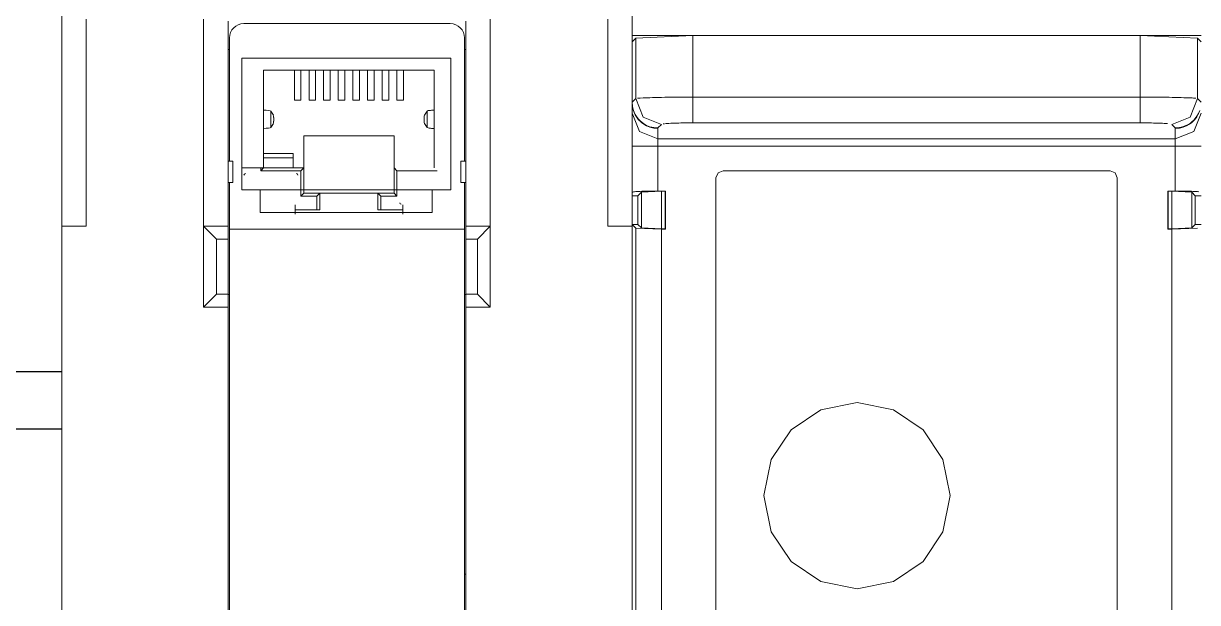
# Model space of a CAD drawing. Header units: millimetres. Extents: x -6000 to 26000, y -6000 to 26000.
# Drawn here: x 86.14 to 97.54, y -4334.29 to -4328.66 of the extents above; entities that cross this region are included whole.
import ezdxf

# ---------------------------------------------------------------- set-up
doc = ezdxf.new("R2010")
doc.units = ezdxf.units.MM
doc.header["$MEASUREMENT"] = 0
doc.layers.add('Чертеж и Рисунок_Ном._пера__21', color=7, linetype='Continuous', lineweight=30)
doc.layers.add('Чертеж и Рисунок_Ном._пера__7', color=7, linetype='Continuous', lineweight=15)

msp = doc.modelspace()

# ---------------------------------------------------------------- linework, layer by layer
at = {"layer": 'Чертеж и Рисунок_Ном._пера__21', "color": 7, "linetype": 'Continuous', "lineweight": 30}
for p, q in [((85.094, -4332.045), (86.513, -4332.045)), ((85.094, -4332.602), (86.513, -4332.602))]:
    msp.add_line(p, q, dxfattribs=at)
at = {"layer": 'Чертеж и Рисунок_Ном._пера__7', "color": 7, "linetype": 'Continuous', "lineweight": 15}
for p, q in [((92.049, -4322.183), (92.049, -4328.779)), ((86.513, -4330.633), (86.513, -4328.429)), ((92.049, -4328.429), (92.049, -4330.633)), ((86.75, -4330.633), (86.75, -4328.622)), ((87.89, -4328.622), (87.89, -4330.633)), ((88.127, -4328.64), (88.127, -4328.916)), ((90.283, -4328.665), (88.28, -4328.665)), ((90.436, -4328.916), (90.436, -4328.64)), ((90.672, -4328.622), (90.672, -4330.633)), ((91.813, -4330.633), (91.813, -4328.622)), ((88.141, -4328.804), (88.141, -4330.001)), ((90.422, -4330.001), (90.422, -4328.804)), ((92.049, -4328.779), (97.572, -4328.779)), ((92.084, -4328.807), (92.049, -4328.842)), ((92.084, -4328.807), (92.084, -4329.393)), ((96.981, -4328.779), (92.64, -4328.779)), ((92.64, -4328.779), (92.64, -4329.378)), ((96.981, -4329.378), (96.981, -4328.779)), ((97.572, -4328.842), (97.537, -4328.807)), ((97.537, -4329.393), (97.537, -4328.807)), ((88.127, -4328.916), (88.127, -4330.001)), ((88.141, -4328.916), (88.127, -4328.916)), ((90.436, -4328.916), (90.422, -4328.916)), ((90.436, -4330.001), (90.436, -4328.916)), ((92.049, -4328.842), (92.049, -4329.428)), ((88.472, -4330.066), (88.472, -4329.116)), ((90.128, -4329.116), (88.472, -4329.116)), ((88.772, -4329.408), (88.772, -4329.116)), ((88.835, -4329.408), (88.835, -4329.116)), ((88.913, -4329.408), (88.913, -4329.116)), ((88.977, -4329.408), (88.977, -4329.116)), ((89.055, -4329.408), (89.055, -4329.116)), ((89.119, -4329.408), (89.119, -4329.116)), ((89.197, -4329.408), (89.197, -4329.116)), ((89.261, -4329.408), (89.261, -4329.116)), ((89.339, -4329.408), (89.339, -4329.116)), ((89.403, -4329.408), (89.403, -4329.116)), ((89.481, -4329.408), (89.481, -4329.116)), ((89.545, -4329.408), (89.545, -4329.116)), ((89.623, -4329.408), (89.623, -4329.116)), ((89.687, -4329.408), (89.687, -4329.116)), ((89.765, -4329.408), (89.765, -4329.116)), ((89.829, -4329.408), (89.829, -4329.116)), ((90.128, -4330.066), (90.128, -4329.116)), ((92.084, -4329.393), (92.049, -4329.428)), ((92.64, -4329.378), (92.64, -4329.628)), ((96.981, -4329.378), (92.64, -4329.378)), ((96.981, -4329.628), (96.981, -4329.378)), ((97.572, -4329.428), (97.537, -4329.393)), ((88.835, -4329.408), (88.772, -4329.408)), ((88.977, -4329.408), (88.913, -4329.408)), ((89.119, -4329.408), (89.055, -4329.408)), ((89.261, -4329.408), (89.197, -4329.408)), ((89.403, -4329.408), (89.339, -4329.408)), ((89.545, -4329.408), (89.481, -4329.408)), ((89.687, -4329.408), (89.623, -4329.408)), ((89.829, -4329.408), (89.765, -4329.408)), ((92.049, -4329.428), (92.049, -4329.432)), ((92.049, -4329.432), (92.049, -4329.534)), ((88.541, -4329.514), (88.541, -4329.674)), ((88.541, -4329.514), (88.567, -4329.553)), ((88.57, -4329.577), (88.57, -4329.611)), ((90.03, -4329.577), (90.03, -4329.611)), ((90.059, -4329.514), (90.033, -4329.553)), ((90.059, -4329.514), (90.059, -4329.674)), ((92.049, -4329.854), (92.049, -4329.534)), ((88.541, -4329.674), (88.567, -4329.635)), ((90.059, -4329.674), (90.033, -4329.635)), ((92.334, -4329.643), (92.299, -4329.678)), ((92.299, -4329.678), (92.3, -4329.678)), ((92.3, -4329.683), (92.3, -4329.678)), ((92.3, -4329.678), (92.3, -4329.784)), ((96.981, -4329.628), (92.64, -4329.628)), ((97.322, -4329.678), (97.287, -4329.643)), ((97.321, -4329.678), (97.321, -4329.683)), ((97.321, -4329.678), (97.322, -4329.678)), ((97.321, -4329.683), (97.321, -4329.784)), ((88.862, -4330.313), (88.862, -4329.756)), ((89.738, -4329.756), (88.862, -4329.756)), ((89.738, -4330.313), (89.738, -4329.756)), ((92.3, -4329.784), (97.321, -4329.784)), ((92.3, -4329.854), (92.3, -4329.784)), ((97.321, -4329.854), (97.321, -4329.784)), ((88.76, -4329.927), (88.472, -4329.927)), ((88.76, -4330.066), (88.76, -4329.927)), ((92.049, -4329.854), (92.049, -4330.304)), ((92.3, -4329.854), (92.049, -4329.854)), ((97.321, -4329.854), (92.3, -4329.854)), ((92.3, -4329.854), (92.3, -4330.291)), ((97.321, -4329.854), (97.572, -4329.854)), ((97.321, -4329.854), (97.321, -4330.291)), ((88.127, -4330.001), (88.127, -4330.209)), ((88.175, -4330.001), (88.127, -4330.001)), ((88.175, -4330.209), (88.175, -4330.001)), ((88.862, -4330.066), (88.267, -4330.066)), ((88.444, -4330.094), (88.444, -4330.066)), ((88.472, -4330.066), (88.444, -4330.094)), ((88.76, -4329.969), (88.472, -4329.969)), ((88.862, -4330.066), (88.834, -4330.094)), ((89.738, -4330.066), (89.766, -4330.094)), ((90.387, -4330.209), (90.387, -4330.001)), ((90.436, -4330.001), (90.387, -4330.001)), ((90.436, -4330.209), (90.436, -4330.001)), ((88.834, -4330.094), (88.444, -4330.094)), ((88.834, -4330.34), (88.834, -4330.094)), ((90.156, -4330.094), (89.766, -4330.094)), ((89.766, -4330.094), (89.766, -4330.34)), ((92.863, -4344.63), (92.863, -4330.163)), ((96.688, -4330.094), (92.933, -4330.094)), ((96.758, -4330.163), (96.758, -4344.63)), ((88.127, -4330.209), (88.175, -4330.209)), ((88.127, -4330.209), (88.127, -4330.633)), ((88.141, -4330.209), (88.141, -4338.75)), ((88.44, -4330.498), (88.44, -4330.279)), ((90.109, -4330.498), (90.109, -4330.279)), ((90.387, -4330.209), (90.436, -4330.209)), ((90.422, -4338.75), (90.422, -4330.209)), ((90.436, -4330.633), (90.436, -4330.209)), ((92.049, -4330.337), (92.049, -4330.304)), ((92.105, -4330.337), (92.139, -4330.303)), ((92.139, -4330.303), (92.139, -4330.649)), ((92.372, -4330.291), (92.3, -4330.291)), ((92.334, -4330.293), (92.334, -4330.659)), ((92.334, -4330.293), (92.369, -4330.293)), ((92.369, -4330.293), (92.372, -4330.291)), ((92.369, -4330.293), (92.369, -4330.659)), ((92.372, -4330.662), (92.372, -4330.291)), ((97.321, -4330.291), (97.249, -4330.291)), ((97.249, -4330.291), (97.252, -4330.293)), ((97.249, -4330.291), (97.249, -4330.662)), ((97.252, -4330.293), (97.287, -4330.293)), ((97.252, -4330.659), (97.252, -4330.293)), ((97.287, -4330.293), (97.287, -4330.659)), ((97.482, -4330.303), (97.516, -4330.337)), ((97.482, -4330.303), (97.482, -4330.649)), ((88.862, -4330.313), (88.834, -4330.34)), ((88.99, -4330.34), (88.834, -4330.34)), ((88.862, -4330.313), (89.738, -4330.313)), ((89.018, -4330.313), (88.99, -4330.34)), ((88.99, -4330.474), (88.99, -4330.34)), ((89.018, -4330.474), (89.018, -4330.313)), ((89.582, -4330.313), (89.582, -4330.474)), ((89.582, -4330.313), (89.61, -4330.34)), ((89.766, -4330.34), (89.61, -4330.34)), ((89.61, -4330.34), (89.61, -4330.474)), ((89.738, -4330.313), (89.766, -4330.34)), ((92.105, -4330.337), (92.049, -4330.337)), ((92.105, -4330.337), (92.105, -4330.615)), ((97.572, -4330.337), (97.516, -4330.337)), ((97.516, -4330.615), (97.516, -4330.337)), ((89.274, -4330.498), (88.44, -4330.498)), ((88.778, -4330.516), (88.778, -4330.425)), ((88.778, -4330.474), (89.018, -4330.474)), ((89.274, -4330.498), (90.109, -4330.498)), ((89.582, -4330.474), (89.822, -4330.474)), ((89.822, -4330.516), (89.822, -4330.425)), ((86.75, -4330.633), (86.513, -4330.633)), ((86.513, -4330.633), (86.513, -4338.326)), ((88.015, -4330.758), (87.89, -4330.633)), ((87.89, -4330.633), (88.127, -4330.633)), ((87.89, -4330.633), (87.89, -4331.419)), ((88.127, -4330.633), (88.127, -4330.758)), ((90.436, -4330.758), (90.436, -4330.633)), ((90.436, -4330.633), (90.672, -4330.633)), ((90.672, -4330.633), (90.548, -4330.758)), ((90.672, -4331.419), (90.672, -4330.633)), ((92.049, -4330.633), (91.813, -4330.633)), ((92.105, -4330.615), (92.049, -4330.615)), ((92.084, -4330.65), (92.049, -4330.615)), ((92.049, -4342.856), (92.049, -4330.615)), ((92.049, -4338.326), (92.049, -4330.633)), ((92.105, -4330.615), (92.139, -4330.649)), ((97.482, -4330.649), (97.516, -4330.615)), ((97.572, -4330.615), (97.516, -4330.615)), ((88.015, -4331.294), (88.015, -4330.758)), ((88.127, -4330.758), (88.015, -4330.758)), ((88.127, -4330.758), (88.127, -4331.294)), ((90.422, -4330.662), (88.141, -4330.662)), ((90.436, -4330.758), (90.548, -4330.758)), ((90.436, -4330.758), (90.436, -4331.294)), ((90.548, -4330.758), (90.548, -4331.294)), ((92.084, -4342.822), (92.084, -4330.65)), ((92.334, -4330.659), (92.369, -4330.659)), ((92.334, -4330.659), (92.334, -4330.659)), ((92.334, -4342.81), (92.334, -4330.662)), ((92.372, -4330.662), (92.334, -4330.662)), ((92.369, -4330.659), (92.372, -4330.662)), ((97.249, -4330.662), (97.252, -4330.659)), ((97.287, -4330.662), (97.249, -4330.662)), ((97.252, -4330.659), (97.287, -4330.659)), ((97.287, -4330.659), (97.287, -4330.659)), ((97.287, -4342.81), (97.287, -4330.662)), ((87.89, -4331.419), (88.015, -4331.294)), ((88.015, -4331.294), (88.127, -4331.294)), ((88.127, -4331.294), (88.127, -4331.297)), ((88.127, -4331.297), (88.127, -4331.419)), ((88.141, -4331.297), (88.127, -4331.297)), ((90.436, -4331.297), (90.422, -4331.297)), ((90.436, -4331.297), (90.436, -4331.294)), ((90.436, -4331.294), (90.548, -4331.294)), ((90.436, -4331.419), (90.436, -4331.297)), ((90.672, -4331.419), (90.548, -4331.294)), ((87.89, -4331.419), (88.127, -4331.419)), ((88.127, -4331.419), (88.127, -4337.54)), ((90.436, -4334.012), (90.436, -4331.419)), ((90.436, -4331.419), (90.672, -4331.419)), ((90.422, -4334.012), (90.436, -4334.012)), ((90.436, -4337.103), (90.436, -4334.012))]:
    msp.add_line(p, q, dxfattribs=at)
at = {"layer": 'Чертеж и Рисунок_Ном._пера__7', "color": 7, "linetype": 'Continuous', "lineweight": 15, "flags": 128}
for points in [[(92.64, -4328.779), (92.084, -4328.807)], [(92.64, -4328.779), (92.084, -4328.807)], [(92.64, -4328.779), (92.084, -4328.807)], [(92.64, -4328.779), (92.084, -4328.807)], [(92.64, -4328.779), (92.084, -4328.807)], [(92.64, -4328.779), (92.084, -4328.807)], [(92.64, -4328.779), (92.084, -4328.807)], [(92.64, -4328.779), (92.084, -4328.807)], [(92.64, -4328.779), (92.084, -4328.807)], [(92.64, -4328.779), (92.084, -4328.807)], [(92.64, -4328.779), (92.084, -4328.807)], [(92.64, -4328.779), (92.084, -4328.807)], [(92.64, -4328.779), (92.084, -4328.807)], [(92.64, -4328.779), (92.084, -4328.807)], [(92.64, -4328.779), (92.084, -4328.807)], [(92.64, -4328.779), (92.084, -4328.807)], [(92.64, -4328.779), (92.084, -4328.807)], [(92.64, -4328.779), (92.084, -4328.807)], [(92.64, -4328.779), (92.084, -4328.807)], [(92.64, -4328.779), (92.084, -4328.807)], [(92.64, -4328.779), (92.084, -4328.807)], [(97.537, -4328.807), (96.981, -4328.779)], [(97.537, -4328.807), (96.981, -4328.779)], [(97.537, -4328.807), (96.981, -4328.779)], [(97.537, -4328.807), (96.981, -4328.779)], [(97.537, -4328.807), (96.981, -4328.779)], [(97.537, -4328.807), (96.981, -4328.779)], [(97.537, -4328.807), (96.981, -4328.779)], [(97.537, -4328.807), (96.981, -4328.779)], [(97.537, -4328.807), (96.981, -4328.779)], [(97.537, -4328.807), (96.981, -4328.779)], [(97.537, -4328.807), (96.981, -4328.779)], [(97.537, -4328.807), (96.981, -4328.779)], [(97.537, -4328.807), (96.981, -4328.779)], [(97.537, -4328.807), (96.981, -4328.779)], [(97.537, -4328.807), (96.981, -4328.779)], [(97.537, -4328.807), (96.981, -4328.779)], [(97.537, -4328.807), (96.981, -4328.779)], [(97.537, -4328.807), (96.981, -4328.779)], [(97.537, -4328.807), (96.981, -4328.779)], [(97.537, -4328.807), (96.981, -4328.779)], [(97.537, -4328.807), (96.981, -4328.779)], [(92.334, -4329.643), (92.155, -4329.573), (92.084, -4329.393)], [(92.126, -4329.388), (92.113, -4329.389), (92.102, -4329.39)], [(92.158, -4329.386), (92.126, -4329.388)], [(92.222, -4329.384), (92.198, -4329.384), (92.177, -4329.385), (92.158, -4329.386)], [(92.246, -4329.383), (92.222, -4329.384)], [(92.336, -4329.381), (92.306, -4329.381), (92.251, -4329.383)], [(92.432, -4329.379), (92.367, -4329.38), (92.336, -4329.381)], [(92.465, -4329.379), (92.432, -4329.379)], [(92.5, -4329.379), (92.465, -4329.379)], [(92.535, -4329.378), (92.5, -4329.379)], [(92.569, -4329.378), (92.535, -4329.378)], [(92.605, -4329.378), (92.569, -4329.378)], [(92.64, -4329.378), (92.605, -4329.378)], [(97.261, -4329.38), (97.229, -4329.38), (97.163, -4329.379), (97.129, -4329.379), (97.059, -4329.378), (96.981, -4329.378)], [(97.349, -4329.382), (97.321, -4329.381), (97.292, -4329.381), (97.261, -4329.38)], [(97.287, -4329.643), (97.466, -4329.573), (97.537, -4329.393)], [(97.375, -4329.383), (97.349, -4329.382)], [(97.427, -4329.385), (97.405, -4329.384), (97.38, -4329.383)], [(97.448, -4329.385), (97.427, -4329.385)], [(97.498, -4329.388), (97.484, -4329.387), (97.448, -4329.385)], [(97.52, -4329.39), (97.498, -4329.388)], [(90.059, -4329.514), (90.069, -4329.51), (90.079, -4329.508), (90.092, -4329.507), (90.103, -4329.506), (90.116, -4329.506), (90.128, -4329.506)], [(92.049, -4329.428), (92.053, -4329.47)], [(92.049, -4329.432), (92.053, -4329.474)], [(92.053, -4329.47), (92.06, -4329.499), (92.069, -4329.525)], [(92.053, -4329.474), (92.06, -4329.503), (92.069, -4329.529)], [(97.502, -4329.601), (97.516, -4329.585), (97.531, -4329.565), (97.546, -4329.538), (97.559, -4329.507)], [(92.3, -4329.784), (92.12, -4329.714), (92.049, -4329.534)], [(92.069, -4329.525), (92.08, -4329.548)], [(92.069, -4329.529), (92.08, -4329.551)], [(92.08, -4329.548), (92.091, -4329.566)], [(92.08, -4329.551), (92.091, -4329.57)], [(92.091, -4329.566), (92.098, -4329.577)], [(92.091, -4329.57), (92.098, -4329.581)], [(92.098, -4329.577), (92.112, -4329.594)], [(92.098, -4329.581), (92.112, -4329.598), (92.127, -4329.613), (92.143, -4329.627)], [(92.112, -4329.594), (92.126, -4329.609), (92.143, -4329.623)], [(97.321, -4329.784), (97.501, -4329.714), (97.572, -4329.534)], [(97.459, -4329.637), (97.47, -4329.63), (97.487, -4329.616), (97.502, -4329.601)], [(97.523, -4329.581), (97.509, -4329.598), (97.494, -4329.613), (97.478, -4329.627)], [(97.53, -4329.57), (97.523, -4329.581)], [(97.541, -4329.551), (97.53, -4329.57)], [(90.059, -4329.674), (90.069, -4329.678), (90.079, -4329.68), (90.092, -4329.681), (90.103, -4329.682), (90.116, -4329.682), (90.128, -4329.682)], [(92.143, -4329.623), (92.163, -4329.638)], [(92.143, -4329.627), (92.163, -4329.642)], [(92.163, -4329.638), (92.189, -4329.653), (92.221, -4329.666)], [(92.163, -4329.642), (92.19, -4329.657)], [(92.19, -4329.657), (92.222, -4329.67), (92.26, -4329.68)], [(92.221, -4329.666), (92.259, -4329.675), (92.299, -4329.678)], [(92.26, -4329.68), (92.3, -4329.683)], [(92.363, -4329.637), (92.349, -4329.639)], [(92.382, -4329.636), (92.372, -4329.636)], [(92.393, -4329.635), (92.382, -4329.636)], [(92.407, -4329.634), (92.393, -4329.635)], [(92.438, -4329.632), (92.424, -4329.633), (92.407, -4329.634)], [(92.469, -4329.631), (92.453, -4329.632), (92.438, -4329.632)], [(92.486, -4329.63), (92.469, -4329.631)], [(92.521, -4329.629), (92.503, -4329.63), (92.486, -4329.63)], [(92.557, -4329.629), (92.539, -4329.629), (92.521, -4329.629)], [(92.596, -4329.628), (92.576, -4329.629), (92.557, -4329.629)], [(92.64, -4329.628), (92.618, -4329.628), (92.596, -4329.628)], [(96.997, -4329.628), (96.981, -4329.628)], [(97.016, -4329.628), (96.997, -4329.628)], [(97.036, -4329.628), (97.016, -4329.628)], [(97.073, -4329.629), (97.055, -4329.629), (97.036, -4329.628)], [(97.144, -4329.631), (97.127, -4329.63), (97.11, -4329.63), (97.092, -4329.629), (97.073, -4329.629)], [(97.16, -4329.631), (97.144, -4329.631)], [(97.178, -4329.632), (97.16, -4329.631)], [(97.213, -4329.634), (97.199, -4329.633), (97.178, -4329.632)], [(97.237, -4329.635), (97.225, -4329.635), (97.213, -4329.634)], [(97.247, -4329.636), (97.237, -4329.635)], [(97.361, -4329.68), (97.321, -4329.683)], [(97.322, -4329.678), (97.363, -4329.675), (97.392, -4329.668)], [(97.399, -4329.67), (97.361, -4329.68)], [(97.392, -4329.668), (97.418, -4329.659), (97.441, -4329.648)], [(97.458, -4329.642), (97.431, -4329.657), (97.399, -4329.67)], [(97.441, -4329.648), (97.459, -4329.637)], [(97.478, -4329.627), (97.458, -4329.642)], [(92.933, -4330.094), (92.883, -4330.114), (92.863, -4330.163)], [(96.738, -4330.114), (96.688, -4330.094)], [(96.758, -4330.163), (96.738, -4330.114)], [(92.049, -4330.304), (92.061, -4330.3), (92.072, -4330.298), (92.084, -4330.297), (92.098, -4330.296)], [(92.098, -4330.296), (92.112, -4330.295)], [(92.112, -4330.295), (92.127, -4330.294)], [(92.127, -4330.294), (92.143, -4330.293)], [(92.334, -4330.293), (92.139, -4330.303)], [(92.334, -4330.293), (92.139, -4330.303)], [(92.334, -4330.293), (92.139, -4330.303)], [(92.334, -4330.293), (92.139, -4330.303)], [(92.334, -4330.293), (92.139, -4330.303)], [(92.334, -4330.293), (92.139, -4330.303)], [(92.334, -4330.293), (92.139, -4330.303)], [(92.334, -4330.293), (92.139, -4330.303)], [(92.334, -4330.293), (92.139, -4330.303)], [(92.334, -4330.293), (92.139, -4330.303)], [(92.334, -4330.293), (92.139, -4330.303)], [(92.334, -4330.293), (92.139, -4330.303)], [(92.334, -4330.293), (92.139, -4330.303)], [(92.334, -4330.293), (92.139, -4330.303)], [(92.334, -4330.293), (92.139, -4330.303)], [(92.334, -4330.293), (92.139, -4330.303)], [(92.334, -4330.293), (92.139, -4330.303)], [(92.334, -4330.293), (92.139, -4330.303)], [(92.334, -4330.293), (92.139, -4330.303)], [(92.334, -4330.293), (92.139, -4330.303)], [(92.334, -4330.293), (92.139, -4330.303)], [(92.143, -4330.293), (92.178, -4330.292)], [(92.178, -4330.292), (92.226, -4330.291), (92.263, -4330.291), (92.3, -4330.291)], [(97.482, -4330.303), (97.287, -4330.293)], [(97.482, -4330.303), (97.287, -4330.293)], [(97.482, -4330.303), (97.287, -4330.293)], [(97.482, -4330.303), (97.287, -4330.293)], [(97.482, -4330.303), (97.287, -4330.293)], [(97.482, -4330.303), (97.287, -4330.293)], [(97.482, -4330.303), (97.287, -4330.293)], [(97.482, -4330.303), (97.287, -4330.293)], [(97.482, -4330.303), (97.287, -4330.293)], [(97.482, -4330.303), (97.287, -4330.293)], [(97.482, -4330.303), (97.287, -4330.293)], [(97.482, -4330.303), (97.287, -4330.293)], [(97.482, -4330.303), (97.287, -4330.293)], [(97.482, -4330.303), (97.287, -4330.293)], [(97.482, -4330.303), (97.287, -4330.293)], [(97.482, -4330.303), (97.287, -4330.293)], [(97.482, -4330.303), (97.287, -4330.293)], [(97.482, -4330.303), (97.287, -4330.293)], [(97.482, -4330.303), (97.287, -4330.293)], [(97.482, -4330.303), (97.287, -4330.293)], [(97.482, -4330.303), (97.287, -4330.293)], [(97.395, -4330.291), (97.358, -4330.291), (97.321, -4330.291)], [(97.478, -4330.293), (97.443, -4330.292), (97.395, -4330.291)], [(97.494, -4330.294), (97.478, -4330.293)], [(97.509, -4330.295), (97.494, -4330.294)], [(97.523, -4330.296), (97.509, -4330.295)], [(97.537, -4330.297), (97.523, -4330.296)], [(97.549, -4330.298), (97.537, -4330.297)], [(92.084, -4330.65), (92.334, -4330.662)], [(92.084, -4330.65), (92.334, -4330.662)], [(92.084, -4330.65), (92.334, -4330.662)], [(92.084, -4330.65), (92.334, -4330.662)], [(92.084, -4330.65), (92.334, -4330.662)], [(92.084, -4330.65), (92.334, -4330.662)], [(92.084, -4330.65), (92.334, -4330.662)], [(92.084, -4330.65), (92.334, -4330.662)], [(92.084, -4330.65), (92.334, -4330.662)], [(92.084, -4330.65), (92.334, -4330.662)], [(92.084, -4330.65), (92.334, -4330.662)], [(92.084, -4330.65), (92.334, -4330.662)], [(92.084, -4330.65), (92.334, -4330.662)], [(92.084, -4330.65), (92.334, -4330.662)], [(92.084, -4330.65), (92.334, -4330.662)], [(92.084, -4330.65), (92.334, -4330.662)], [(92.084, -4330.65), (92.334, -4330.662)], [(92.084, -4330.65), (92.334, -4330.662)], [(92.084, -4330.65), (92.334, -4330.662)], [(92.084, -4330.65), (92.334, -4330.662)], [(92.084, -4330.65), (92.334, -4330.662)], [(92.139, -4330.649), (92.334, -4330.659)], [(92.139, -4330.649), (92.334, -4330.659)], [(92.139, -4330.649), (92.334, -4330.659)], [(92.139, -4330.649), (92.334, -4330.659)], [(92.139, -4330.649), (92.334, -4330.659)], [(92.139, -4330.649), (92.334, -4330.659)], [(92.139, -4330.649), (92.334, -4330.659)], [(92.139, -4330.649), (92.334, -4330.659)], [(92.139, -4330.649), (92.334, -4330.659)], [(92.139, -4330.649), (92.334, -4330.659)], [(92.139, -4330.649), (92.334, -4330.659)], [(92.139, -4330.649), (92.334, -4330.659)], [(92.139, -4330.649), (92.334, -4330.659)], [(92.139, -4330.649), (92.334, -4330.659)], [(92.139, -4330.649), (92.334, -4330.659)], [(92.139, -4330.649), (92.334, -4330.659)], [(92.139, -4330.649), (92.334, -4330.659)], [(92.139, -4330.649), (92.334, -4330.659)], [(92.139, -4330.649), (92.334, -4330.659)], [(92.139, -4330.649), (92.334, -4330.659)], [(92.139, -4330.649), (92.334, -4330.659)], [(97.287, -4330.659), (97.482, -4330.649)], [(97.287, -4330.659), (97.482, -4330.649)], [(97.287, -4330.659), (97.482, -4330.649)], [(97.287, -4330.659), (97.482, -4330.649)], [(97.287, -4330.659), (97.482, -4330.649)], [(97.287, -4330.659), (97.482, -4330.649)], [(97.287, -4330.659), (97.482, -4330.649)], [(97.287, -4330.659), (97.482, -4330.649)], [(97.287, -4330.659), (97.482, -4330.649)], [(97.287, -4330.659), (97.482, -4330.649)], [(97.287, -4330.659), (97.482, -4330.649)], [(97.287, -4330.659), (97.482, -4330.649)], [(97.287, -4330.659), (97.482, -4330.649)], [(97.287, -4330.659), (97.482, -4330.649)], [(97.287, -4330.659), (97.482, -4330.649)], [(97.287, -4330.659), (97.482, -4330.649)], [(97.287, -4330.659), (97.482, -4330.649)], [(97.287, -4330.659), (97.482, -4330.649)], [(97.287, -4330.659), (97.482, -4330.649)], [(97.287, -4330.659), (97.482, -4330.649)], [(97.287, -4330.659), (97.482, -4330.649)], [(97.287, -4330.662), (97.537, -4330.65)], [(97.287, -4330.662), (97.537, -4330.65)], [(97.287, -4330.662), (97.537, -4330.65)], [(97.287, -4330.662), (97.537, -4330.65)], [(97.287, -4330.662), (97.537, -4330.65)], [(97.287, -4330.662), (97.537, -4330.65)], [(97.287, -4330.662), (97.537, -4330.65)], [(97.287, -4330.662), (97.537, -4330.65)], [(97.287, -4330.662), (97.537, -4330.65)], [(97.287, -4330.662), (97.537, -4330.65)], [(97.287, -4330.662), (97.537, -4330.65)], [(97.287, -4330.662), (97.537, -4330.65)], [(97.287, -4330.662), (97.537, -4330.65)], [(97.287, -4330.662), (97.537, -4330.65)], [(97.287, -4330.662), (97.537, -4330.65)], [(97.287, -4330.662), (97.537, -4330.65)], [(97.287, -4330.662), (97.537, -4330.65)], [(97.287, -4330.662), (97.537, -4330.65)], [(97.287, -4330.662), (97.537, -4330.65)], [(97.287, -4330.662), (97.537, -4330.65)], [(97.287, -4330.662), (97.537, -4330.65)]]:
    msp.add_lwpolyline(points, dxfattribs=at)
at = {"layer": 'Чертеж и Рисунок_Ном._пера__7', "color": 7, "linetype": 'Continuous', "lineweight": 15}
msp.add_lwpolyline([(90.288, -4330.279), (90.288, -4329), (88.26, -4329), (88.26, -4330.279)], close=True, dxfattribs=at)
at = {"layer": 'Чертеж и Рисунок_Ном._пера__7', "color": 7, "linetype": 'Continuous', "lineweight": 15, "flags": 128}
msp.add_lwpolyline([(95.137, -4333.25), (95.066, -4332.898), (94.873, -4332.61), (94.585, -4332.416), (94.233, -4332.345), (93.881, -4332.416), (93.594, -4332.61), (93.4, -4332.898), (93.329, -4333.25), (93.4, -4333.601), (93.594, -4333.889), (93.881, -4334.083), (94.233, -4334.154), (94.585, -4334.083), (94.873, -4333.889), (95.066, -4333.601)], close=True, dxfattribs=at)
at = {"layer": 'Чертеж и Рисунок_Ном._пера__7', "color": 7, "linetype": 'Continuous', "lineweight": 15}
for centre, radius, start, end in [((88.28, -4328.804), 0.139, 90, 180), ((90.283, -4328.804), 0.139, 0, 90), ((88.295, -4330.136), 0.0139, 90, 180), ((88.792, -4330.136), 0.0139, 0, 90), ((89.808, -4330.404), 0.0139, 180, 270)]:
    msp.add_arc(centre, radius, start, end, dxfattribs=at)
for centre, major_axis, ratio, start_param, end_param in [((88.472, -4329.515), (0.0696, 0), 0.130504, 0.087266, 1.570796), ((88.566, -4329.594), (0, 0.0417), 0.087489, 5.132989, 6.153415), ((88.566, -4329.594), (0, 0.0417), 0.087489, 3.271363, 4.291789), ((90.034, -4329.594), (0, 0.0417), 0.087489, 0.129771, 1.150197), ((90.034, -4329.594), (0, 0.0417), 0.087489, 1.991396, 3.011822), ((88.472, -4329.673), (0.0696, 0), 0.130504, 4.712389, 6.195919)]:
    msp.add_ellipse(centre, major_axis=major_axis, ratio=ratio, start_param=start_param, end_param=end_param, dxfattribs=at)

doc.saveas('drawing.dxf')
